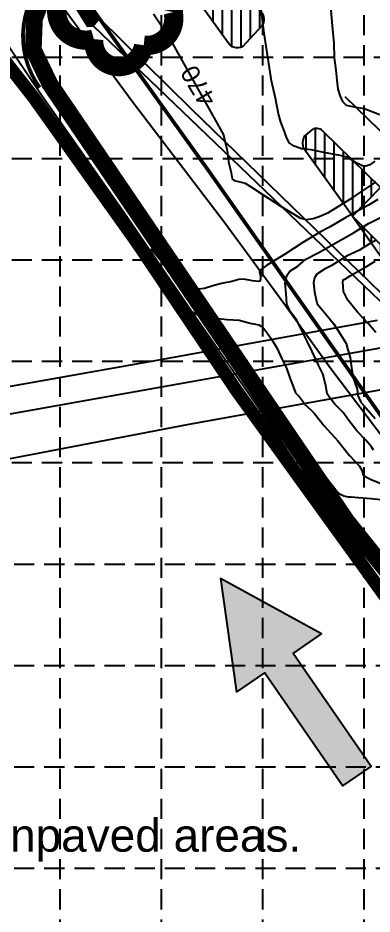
# Model space of a CAD drawing. Header units: inches. Extents: x 12501 to 13956, y 5211 to 6121.
# Drawn here: x 12992.2 to 13071.5, y 5315.2 to 5515.8 of the extents above; entities that cross this region are included whole.
import ezdxf

# ---------------------------------------------------------------- set-up
doc = ezdxf.new("R2010")
doc.units = ezdxf.units.IN
doc.header["$MEASUREMENT"] = 0
doc.linetypes.add('DASHED', pattern=[0.75, 0.5, -0.25])
doc.linetypes.add('HIDDEN', pattern=[0.375, 0.25, -0.125])
doc.layers.get('0').update_dxf_attribs({"color": 9})
for name, color, linetype in [('ARROWS', 252, 'Continuous'), ('BASE', 7, 'Continuous'), ('Curb', 250, 'Continuous'), ('EC', 43, 'Continuous'), ('GRID', 254, 'HIDDEN'), ('Hatch', 250, 'Continuous'), ('LEGEND', 7, 'Continuous'), ('Misc', 250, 'Continuous'), ('Parking', 250, 'Continuous'), ('PC', 43, 'Continuous'), ('SILT FENCE', 200, 'Continuous'), ('Storm', 5, 'Continuous'), ('Structure', 7, 'Continuous')]:
    doc.layers.add(name, color=color, linetype=linetype)
doc.styles.get("Standard").update_dxf_attribs({"font": 'ARIAL.TTF', "height": 25})
pattern_1 = [(90, (12087.9871, 5196.31), (-2.0833333, 4e-16), [])]

# ---------------------------------------------------------------- blocks, each defined once
blk = doc.blocks.new('flow arrow')
blk.add_lwpolyline([(-67.01, -25.36), (-59.33, -25.42), (-59.57, -56.14), (-51.89, -56.2), (-51.65, -25.48), (-43.97, -25.54), (-55.3, -2.41), (-67.01, -25.36)], close=True)
at = {"color": 254}
for points in [[(-43.97, -25.54), (-67.01, -25.36), (-55.3, -2.41), (-67.01, -25.36)], [(-59.57, -56.14), (-51.89, -56.2), (-59.33, -25.42), (-51.65, -25.48)]]:
    blk.add_solid(points, dxfattribs=at)

msp = doc.modelspace()

# ---------------------------------------------------------------- hatches: boundary and pattern name
at = {"layer": 'Hatch'}
h = msp.add_hatch(dxfattribs=at)
h.set_pattern_fill('ANSI31', scale=16.666667, angle=45, style=0)
h.set_pattern_definition(pattern_1)
h.paths.add_polyline_path([(13033.98, 5529.58), (13020.5, 5542.67, 0.709149), (13017.91, 5539.93), (13039.31, 5510.14, 0.347943), (13042.44, 5509.33), (13046.78, 5514.05, 0.378435), (13046.55, 5517.24)])
h = msp.add_hatch(dxfattribs=at)
h.set_pattern_fill('ANSI31', scale=16.666667, angle=45, style=0)
h.set_pattern_definition(pattern_1)
h.paths.add_polyline_path([(13067.09, 5471.44), (13078.01, 5455.91, 0.951112), (13080.39, 5457.92)])
h.paths.add_polyline_path([(13060.14, 5490.74, 0.246114), (13058.37, 5490.98), (13056.28, 5489.27, 0.197059), (13056.1, 5486.66), (13067.09, 5471.44), (13073.39, 5477.85)])
at = {"layer": 'PC'}
h = msp.add_hatch(dxfattribs=at)
h.set_pattern_fill('ANSI31', color=5, scale=0.083333, style=0)
h.set_pattern_definition([(45, (12087.98711, 5196.30996), (-0.00736569564, 0.00736569564), [])])
edge = h.paths.add_edge_path()
edge.add_line((13010.46, 5515.67), (13007.14, 5520.3))
edge.add_line((13007.14, 5520.3), (13005.09, 5518.29))
edge.add_line((13005.09, 5518.29), (13007.78, 5513.99))
edge.add_line((13007.78, 5513.99), (13009.06, 5514.04))

# ---------------------------------------------------------------- linework, layer by layer
at = {"layer": 'Curb', "color": 7, "const_width": 0.833}
for points in [[(12997.08, 5500.23, -0.367803), (12998.94, 5525.43), (13020.96, 5547.83), (13051.89, 5579.65), (13076.42, 5605.13), (13102.84, 5632.31), (13096.48, 5657.66)], [(13001.56, 5528.09), (13035.18, 5481.18), (13072.96, 5427.42), (13106.35, 5380.43), (13110.68, 5375.06), (13113.61, 5372.8), (13162.84, 5343.66, 0.298683), (13185.1, 5344.69), (13240.22, 5401.48)]]:
    msp.add_lwpolyline(points, format="xyb", dxfattribs=at)
at = {"layer": 'EC', "color": 31}
for points, elevation in [([(13062.09, 5519.19), (13062.53, 5514.05), (13062.91, 5510.19), (13062.98, 5506.88), (13063.35, 5504.16), (13063.57, 5501.88), (13063.79, 5499.89), (13064.23, 5498.42), (13064.82, 5497.1), (13065.7, 5496.29), (13067.1, 5496), (13069.68, 5495.55), (13073.21, 5494.23)], 39.33), ([(13022.57, 5516.75), (13025.75, 5511.99), (13038.25, 5489.68), (13038.46, 5488.64), (13039.01, 5486.16), (13039.35, 5483.61), (13039.97, 5481.13), (13040.18, 5479.82), (13040.59, 5479.4), (13041.56, 5479.19), (13043.08, 5478.85), (13044.46, 5477.95), (13047.11, 5476.19), (13050.91, 5473.78), (13055.46, 5471.02), (13056.77, 5470.67), (13058.29, 5470.88), (13059.6, 5471.36), (13061.74, 5472.26), (13067.4, 5475.78), (13072.37, 5479.09)], 39.17), ([(13072.1, 5483.76), (13070.99, 5482.95), (13070.11, 5482.65), (13069.45, 5482.65), (13067.9, 5483.39), (13065.99, 5484.64), (13063.93, 5485.08), (13061.06, 5485.59), (13057.87, 5486.26), (13055.66, 5486.55), (13055.07, 5486.7), (13054.04, 5487.14), (13052.94, 5487.88), (13052.35, 5489.13), (13051.62, 5490.97), (13051.03, 5492.51), (13050.51, 5494.35), (13049.85, 5497.88), (13048.96, 5501.73), (13048.22, 5506.58), (13047.34, 5512.41), (13046.67, 5517.7)], 39.25), ([(13072.73, 5475.15), (13070.66, 5473.91), (13065.62, 5471.15), (13061.95, 5469), (13059.95, 5467.89), (13056.01, 5465.55), (13052.08, 5463), (13047.85, 5460.36), (13046.67, 5459.46), (13046.26, 5458.98), (13046.47, 5458.02), (13046.47, 5457.33), (13046.33, 5456.91), (13046.05, 5456.84), (13044.74, 5456.98), (13042.74, 5457.33), (13041.64, 5457.26), (13040.05, 5456.84), (13037.77, 5456.36), (13035.84, 5455.81), (13033.98, 5455.26), (13032.6, 5455.12), (13031.22, 5455.12), (13030.53, 5455.19), (13029.77, 5455.95), (13027.84, 5457.26), (13026.94, 5458.22), (13025.9, 5459.53), (13023.76, 5461.95), (13021.93, 5464.11)], 39.08), ([(13071.78, 5419.02), (13071.32, 5419.79), (13070.09, 5421.26), (13068.08, 5423.34), (13066.24, 5425.68), (13064.98, 5427.47), (13063.12, 5429.33), (13061.99, 5430.73), (13061.46, 5431.66), (13061.13, 5433.52), (13060.46, 5436.11), (13059.47, 5438.1), (13058.07, 5441.15), (13056.94, 5443.48), (13055.86, 5445.71), (13054.6, 5448.17), (13053.14, 5450.09), (13052.41, 5451.75), (13052.28, 5454.08), (13052.01, 5456.4), (13052.41, 5458.13), (13053.07, 5459.12), (13054.87, 5460.25), (13056.66, 5461.78), (13059.39, 5463.24), (13063.9, 5465.76), (13067.32, 5467.71), (13070.71, 5469.77), (13073.36, 5471.1)], 39), ([(13072.3, 5465.98), (13070.91, 5465.25), (13068.65, 5463.79), (13065.92, 5462.53), (13062.34, 5460.33), (13060.81, 5459.6), (13059.08, 5458.41), (13058.62, 5457.61), (13058.35, 5456.48), (13058.62, 5454.49), (13058.95, 5452.7), (13059.15, 5451.77), (13060.01, 5450.84), (13061.47, 5449.04), (13062.87, 5447.38), (13064.46, 5444.89), (13065.66, 5442.9), (13066.06, 5441.5), (13066.59, 5439.77), (13066.79, 5438.05), (13067.19, 5435.46), (13068.12, 5432.67), (13068.32, 5431.27), (13068.98, 5429.81), (13070.18, 5428.42), (13072.18, 5426.13)], 38.92), ([(13022.75, 5460.73), (13026.85, 5455.16), (13030.22, 5450.84), (13031.03, 5450.11), (13032.35, 5449.45), (13034.16, 5449.13), (13036.35, 5448.6), (13039.01, 5448.33), (13041.72, 5448.13), (13044.18, 5447.47), (13046.1, 5447.07), (13047.03, 5446.61), (13048.16, 5445.08), (13049.15, 5443.69), (13050.15, 5441.97), (13051.3, 5439.49), (13052.3, 5437.43), (13053.16, 5435.04), (13053.82, 5433.32), (13054.36, 5431.86), (13055.22, 5431), (13056.54, 5429.21), (13058.53, 5427.35), (13060.72, 5424.5), (13063.79, 5421.15), (13066.44, 5417.83), (13068.63, 5415.45), (13069.16, 5414.52), (13069.49, 5413.46), (13069.95, 5413.12), (13071.28, 5412.46), (13074.2, 5411.27)], 39.08), ([(13072.3, 5445.36), (13070.64, 5447.35), (13068.18, 5449.94), (13066.06, 5452.59), (13065.06, 5454.59), (13064.99, 5455.78), (13064.92, 5456.62), (13064.99, 5457.15), (13065.52, 5457.41), (13066.58, 5458.08), (13070.24, 5460.14), (13072.16, 5461.33)], 38.83), ([(13073.34, 5407.9), (13071.3, 5408.16), (13068.45, 5408.38), (13066.83, 5408.49), (13066.2, 5408.54), (13065.15, 5408.75), (13064.53, 5409.06), (13063.69, 5409.74), (13062.02, 5411.83), (13061.08, 5413.09), (13059.61, 5414.24), (13057.78, 5416.06), (13053.58, 5420.1), (13049.82, 5423.6)], 39.17), ([(13072.26, 5394.75), (13069.72, 5395.4), (13068.13, 5395.44)], 39.25)]:
    msp.add_lwpolyline(points, dxfattribs=dict(at, elevation=elevation))
at = {"layer": 'GRID', "color": 252, "linetype": 'HIDDEN', "ltscale": 18}
for p, q in [((13001.57, 6096.96), (13001.57, 5302.72)), ((13024.26, 6096.96), (13024.26, 5302.72)), ((13046.95, 6096.96), (13046.95, 5302.72)), ((13069.64, 6096.96), (13069.64, 5302.72)), ((12525.09, 5507.03), (13931.84, 5507.03)), ((12525.09, 5484.34), (13931.84, 5484.34)), ((12525.09, 5461.65), (13931.84, 5461.65)), ((12525.09, 5438.96), (13931.84, 5438.96)), ((12525.09, 5416.27), (13931.84, 5416.27)), ((12525.6, 5393.48), (13932.35, 5393.48)), ((12525.6, 5370.79), (13932.35, 5370.79)), ((12525.6, 5348.1), (13932.35, 5348.1)), ((12525.6, 5325.41), (13932.35, 5325.41))]:
    msp.add_line(p, q, dxfattribs=at)
at = {"layer": 'LEGEND', "color": 170, "ltscale": 100, "const_width": 4.3}
msp.add_lwpolyline([(13013.99, 5532.08, 0.520567), (13013.99, 5532.08, 0.765195), (13004.22, 5536.9, 0.417879), (12997.14, 5531.64, 0.6649), (13002.48, 5521.74, 0.744833), (13009.2, 5511.09, 0.975642), (13020.35, 5509.71, 0.520567), (13026.94, 5517.12, 0.520567), (13022.12, 5522.43, 0.540264), (13013.99, 5532.08)], format="xyb", close=True, dxfattribs=at)
at = {"layer": 'Misc', "color": 7}
msp.add_lwpolyline([(12971.56, 5535.42), (12985.43, 5516.44), (12997.37, 5498.68), (13015.89, 5472.32), (13031.97, 5448.93), (13047.09, 5427.09), (13057.19, 5411.83), (13073.53, 5387.57), (13096.23, 5360.04)], dxfattribs=at)
at = {"layer": 'Misc', "color": 7, "linetype": 'DASHED', "ltscale": 100}
msp.add_lwpolyline([(12995.92, 5526.97), (13018.03, 5496.86), (13038.36, 5470.15), (13051.11, 5452.74), (13062.27, 5437.35), (13078.45, 5415.85), (13098.77, 5388.26), (13120.41, 5360.26), (13137.51, 5337.36), (13189.95, 5341.85), (13206.09, 5343.14), (13217.7, 5354.56), (13230.82, 5365.51), (13242.76, 5376.28), (13256.81, 5389.08), (13272.35, 5400.48), (13284.51, 5409.32), (13307.32, 5423.23), (13326.48, 5433.14), (13341.12, 5440.68), (13362.8, 5450.31)], dxfattribs=at)
at = {"layer": 'Parking', "color": 7}
msp.add_lwpolyline([(13094.03, 5470.37), (13065.46, 5498.17)], dxfattribs=at)
at = {"layer": 'PC', "color": 1, "linetype": 'HIDDEN', "ltscale": 60, "const_width": 2.92}
msp.add_lwpolyline([(12983.76, 5513.31), (12995.81, 5497.89), (13018.89, 5465.48), (13041.09, 5432.43), (13090.71, 5363.67), (13092.17, 5355.68), (13134.68, 5312.83), (13143.94, 5309.02), (13155.75, 5309.92), (13197.35, 5323.9), (13208.25, 5331.89), (13214.42, 5342.97), (13207.34, 5338.79), (13204.98, 5343.33), (13205.17, 5345.45), (13220.62, 5359.89), (13223.31, 5358.38), (13235.87, 5367.6)], dxfattribs=at)
at = {"layer": 'SILT FENCE', "const_width": 3.75}
msp.add_lwpolyline([(13001.82, 5526.29), (12997.31, 5519.25), (12995.9, 5515.65), (12995.64, 5508.73), (12999.36, 5501.03), (13065.82, 5403.16), (13095.52, 5366.06), (13099.06, 5360.19), (13102.09, 5356.43), (13134.86, 5320.28), (13149.85, 5335.61), (13152.1, 5337.35), (13169.22, 5332), (13180.7, 5333.01), (13196.41, 5340.25), (13203.25, 5348.5), (13227.02, 5372.85), (13248.86, 5392.16), (13263.09, 5404.47), (13280.31, 5415.37), (13282.05, 5419.47)], dxfattribs=at)
at = {"layer": 'Storm', "color": 5}
for points in [[(13010.46, 5515.67), (13007.14, 5520.3), (13005.09, 5518.29), (13007.78, 5513.99), (13009.06, 5514.04)], [(13078.66, 5449.21), (13030.96, 5495.5), (13010.46, 5515.67), (13009.06, 5514.04), (13032.69, 5491.39), (13076.95, 5448.89)], [(12974.52, 5430.53), (13023.39, 5439.17), (13072.69, 5448.11)], [(12975.34, 5424.51), (13073.39, 5441.93)], [(13075.24, 5432.87), (13030.44, 5424.76), (12976.73, 5414.47)]]:
    msp.add_lwpolyline(points, dxfattribs=at)
at = {"layer": 'Structure', "color": 7}
msp.add_line((13056.28, 5489.27), (13058.37, 5490.98), dxfattribs=at)
msp.add_lwpolyline([(13033.98, 5529.58), (13046.55, 5517.24, -0.378435), (13046.78, 5514.05), (13042.44, 5509.33, -0.360767), (13039.24, 5510.24), (13017.91, 5539.93, -0.709149), (13020.5, 5542.67), (13033.98, 5529.58)], format="xyb", dxfattribs=at)
for points in [[(13073.39, 5477.85), (13060.57, 5490.32)], [(13073.39, 5477.85), (13067.09, 5471.44), (13056.1, 5486.66)], [(13067.09, 5471.44), (13077.76, 5456.26)], [(13080.39, 5457.92), (13067.09, 5471.44)]]:
    msp.add_lwpolyline(points, dxfattribs=at)
for centre, radius, start, end in [((13059.03, 5489.16), 1.93, 36.8063, 110.0787), ((13059.37, 5487.74), 3.45, 153.7581, 198.3494)]:
    msp.add_arc(centre, radius, start, end, dxfattribs=at)

# ---------------------------------------------------------------- block references
at = {"layer": 'ARROWS', "rotation": 35.02838871616133}
msp.add_blockref('flow arrow', (13081.48, 5424.04), dxfattribs=at)

# ---------------------------------------------------------------- texts
at = {"layer": 'BASE', "color": 7}
msp.add_text('Stabilization practices are expected to be used at all disturbed areas. Establish vegetation at all unpaved areas.', height=7.36126, dxfattribs=at).set_placement((12548.61, 5329.12))
at = {"layer": 'EC', "color": 31}
msp.add_text('470', height=4.083, rotation=120.6291, dxfattribs=at).set_placement((13036.73, 5497.49))

doc.saveas('drawing.dxf')
